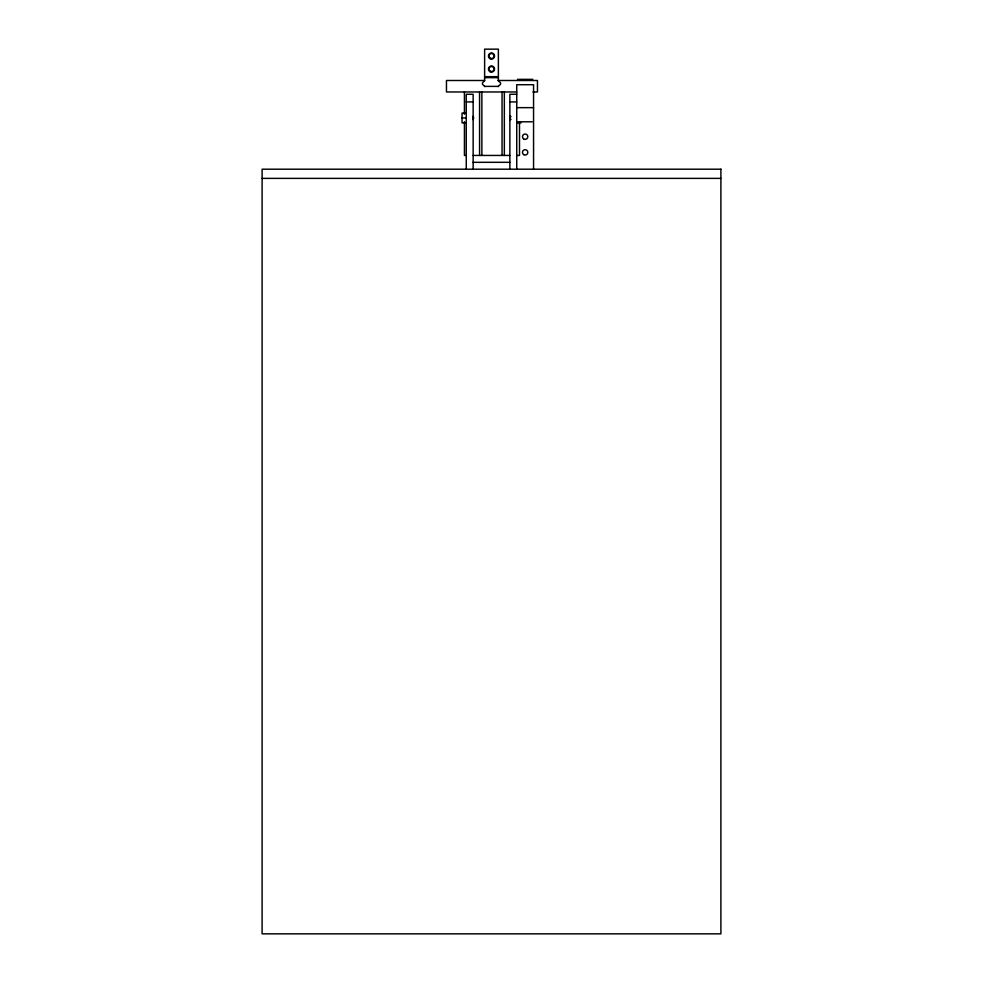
<?xml version="1.0" encoding="UTF-8"?>
<svg xmlns="http://www.w3.org/2000/svg" width="983" height="983" viewBox="0 0 983 983"><rect width="100%" height="100%" fill="white"/><g stroke="black" fill="none" stroke-linecap="round" stroke-linejoin="round"><path stroke-width="1.47" d="M473.142 118.55L473.13 117.161M473.13 118.759L473.13 119.398M498.148 86.615L500.236 84.538A1.376 1.376 0 0 0 500.212 82.56L498.381 80.815L498.381 49.15L484.619 49.15L484.619 80.815L482.788 82.56A1.376 1.376 0 0 0 482.764 84.538L484.852 86.615M509.858 119.582L510.767 119.582M484.619 76.674L498.381 76.674M484.619 77.669L498.381 77.669M517.513 79.353L532.774 79.353M484.619 80.495L446.466 80.495L446.466 91.972L516.739 91.972M498.025 80.495L537.455 80.495L537.455 91.972L532.958 91.972M516.739 94.27L509.858 94.27L509.858 169.199M466.261 101.913L473.142 101.913M509.858 101.913L516.739 101.913M516.739 107.651L533.56 107.651M466.261 113.07L462.059 113.07L462.059 122.863L466.261 122.863M509.858 116.363L510.767 116.363M462.059 117.972L466.261 117.972M518.09 121.794L532.196 121.794M516.739 122.863L520.941 122.863M466.261 155.437L464.431 155.437L464.431 121.659M473.142 155.437L509.858 155.437M516.739 155.437L519.491 155.437L519.491 121.855M473.142 162.318L509.858 162.318M262.105 178.378L720.895 178.378M473.142 119.533L473.265 119.373A3.06 3.06 0 0 0 473.142 116.363L473.142 117.37M533.56 169.199L533.56 84.71L516.739 84.71L516.739 169.199M504.34 91.972L504.34 155.437M502.055 91.972L502.055 155.437M498.381 86.381L484.619 86.381M481.867 91.972L481.867 155.437M479.569 91.972L479.569 155.437M473.142 169.199L473.142 94.27L466.261 94.27L466.261 169.199M464.431 91.972L464.431 114.274M510.644 119.373A3.06 3.06 0 0 1 510.644 116.572M720.895 169.199L262.105 169.199L262.105 933.85L720.895 933.85L720.895 169.199M490.234 58.23A2.544 2.544 0 0 0 494.044 56.031A2.544 2.544 0 0 0 490.234 53.832A2.544 2.544 0 0 0 490.234 58.23M489.976 58.685A3.06 3.06 0 0 0 494.56 56.031A3.06 3.06 0 0 0 489.976 53.377A3.06 3.06 0 0 0 489.976 58.685M490.234 71.231A2.544 2.544 0 0 0 494.044 69.031A2.544 2.544 0 0 0 490.234 66.832A2.544 2.544 0 0 0 490.234 71.231M489.976 71.685A3.06 3.06 0 0 0 494.56 69.031A3.06 3.06 0 0 0 489.976 66.377A3.06 3.06 0 0 0 489.976 71.685M523.804 154.7A2.679 2.679 0 0 0 527.822 152.377A2.679 2.679 0 0 0 523.804 150.055A2.679 2.679 0 0 0 523.804 154.7M523.644 138.922A2.679 2.679 0 0 0 527.81 136.895A2.679 2.679 0 0 0 523.976 134.29A2.679 2.679 0 0 0 523.644 138.922"/></g></svg>
